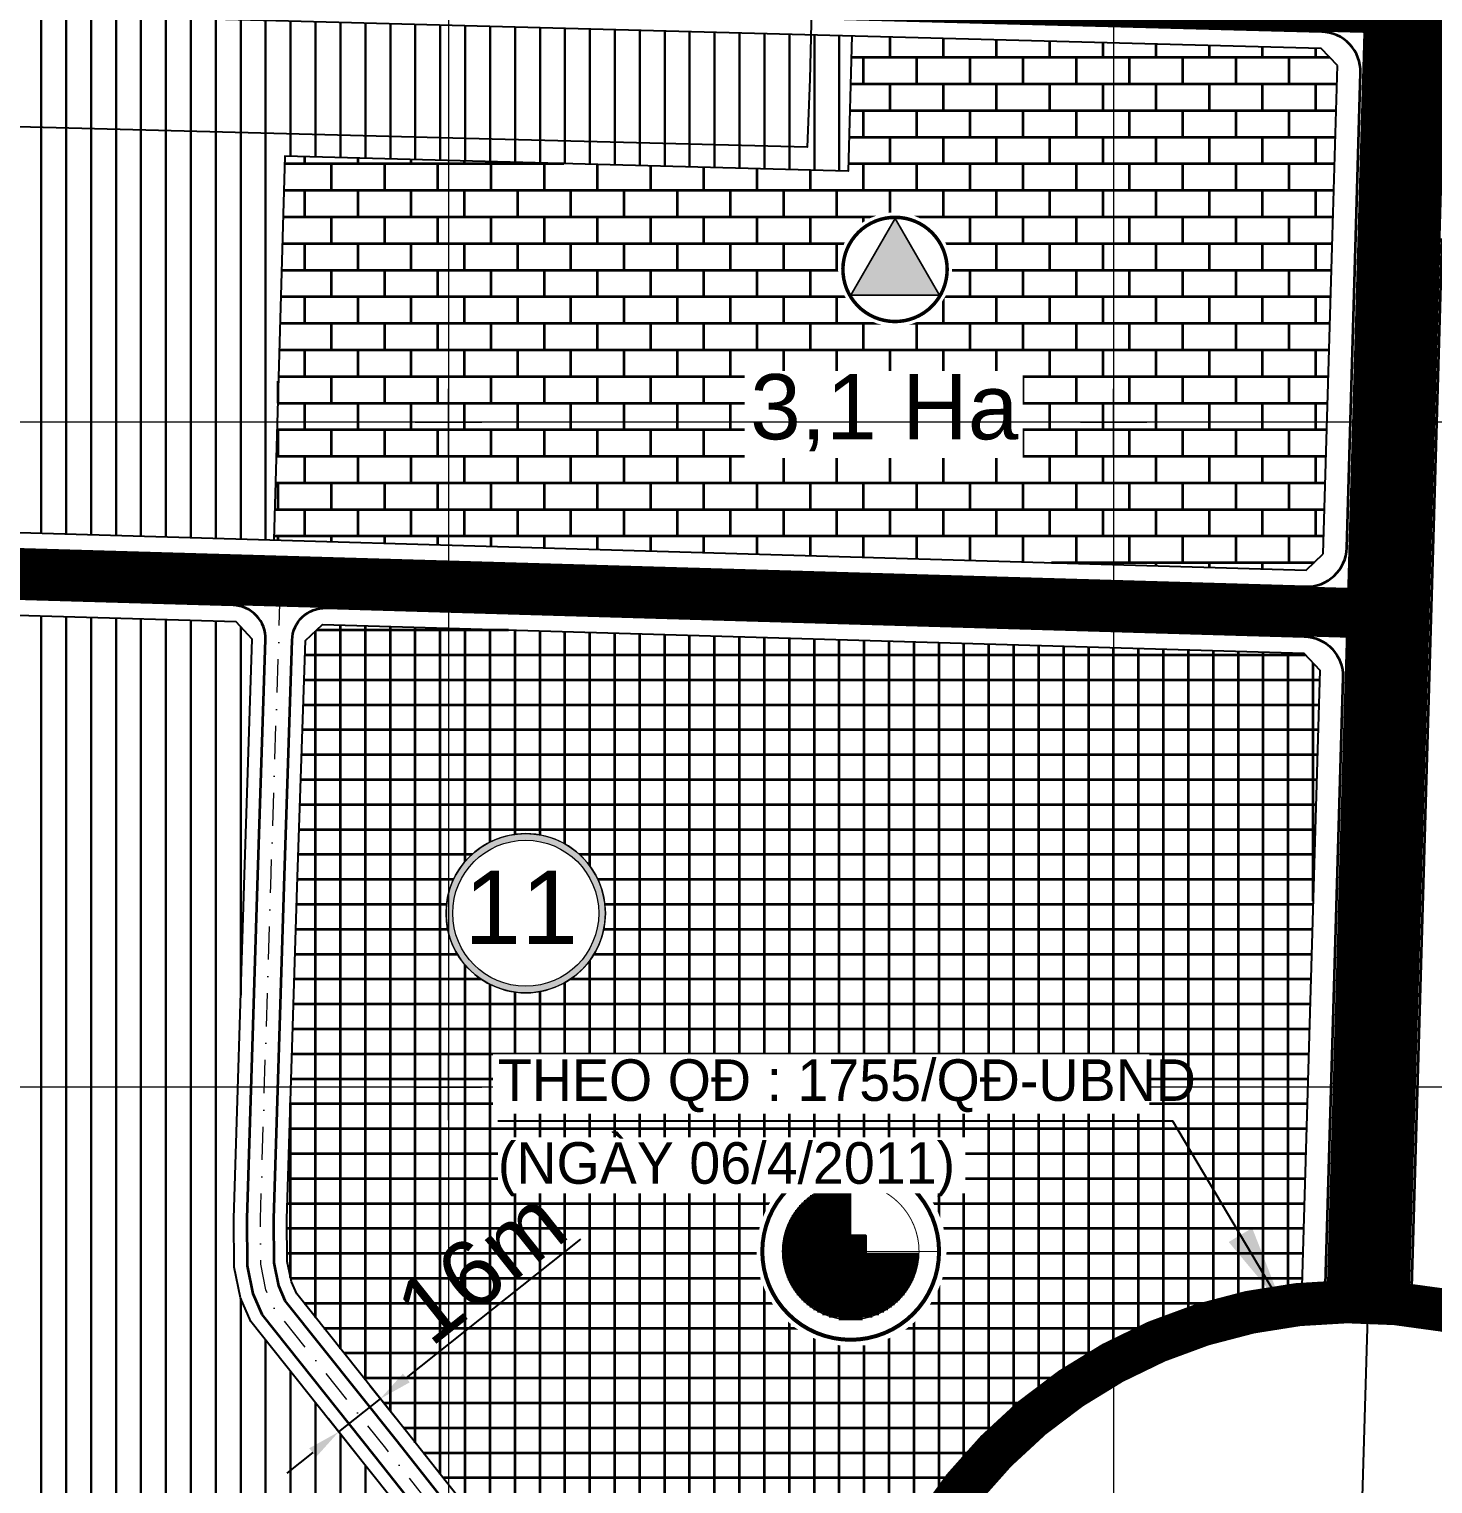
# Model space of a CAD drawing. Header units: millimetres. Extents: x 546597 to 607848, y 1180644 to 1193180.
# Drawn here: x 598473.9 to 598896, y 1185680.6 to 1186118.2 of the extents above; entities that cross this region are included whole.
import ezdxf
from ezdxf.enums import TextEntityAlignment as Align

# ---------------------------------------------------------------- set-up
doc = ezdxf.new("R2010")
doc.units = ezdxf.units.MM
doc.header["$MEASUREMENT"] = 0
doc.linetypes.add('ACAD_ISO02W100', pattern=[15, 12, -3])
doc.linetypes.add('DASHDOT', pattern=[1, 0.5, -0.25, 0, -0.25])
doc.layers.get('0').update_dxf_attribs({"linetype": 'CONTINUOUS', "lineweight": 20})
doc.layers.get('DEFPOINTS').update_dxf_attribs({"linetype": 'CONTINUOUS', "lineweight": 20})
for name, color, linetype, lineweight in [('A-DUONG', 1, 'CONTINUOUS', 35), ('A-LE', 4, 'CONTINUOUS', 25), ('A-TIM', 6, 'DASHDOT', 13), ('DIM GIAO THONG', 3, 'CONTINUOUS', 15), ('duong MOI - 20m', 251, 'ACAD_ISO02W100', 5), ('GHICHU', 7, 'CONTINUOUS', 20), ('hatch CTCC', 20, 'CONTINUOUS', 35), ('hatch Dan cu XDM', 50, 'CONTINUOUS', 30), ('hatch GDUC', 130, 'CONTINUOUS', 35), ('TEXT -GT', 2, 'CONTINUOUS', 35), ('toa do', 2, 'CONTINUOUS', 13)]:
    doc.layers.add(name, color=color, linetype=linetype, lineweight=lineweight)
doc.layers.add('duong HH', color=251, linetype='CONTINUOUS')
doc.layers.add('hatch CX cach ly', color=70, linetype='CONTINUOUS')
doc.layers.add('hide - Ranh Du an', color=70, linetype='CONTINUOUS', plot=False)
doc.layers.add('hide - RANHKHU', color=6, linetype='CONTINUOUS', plot=False)
doc.styles.add('VHEL-B', font='VHELVEB.TTF')
doc.styles.add('VNI-Franko', font='VFRANKO.TTF')
doc.styles.add('VNI-Helve Bold', font='VHELVEB.TTF')
doc.dimstyles.new('S1', dxfattribs={"dimtxt": 20, "dimasz": 10, "dimexe": 5, "dimexo": 0.625, "dimgap": 2, "dimtad": 1, "dimdec": 0, "dimtxsty": 'VHEL-B', "dimcen": 2.5, "dimclrd": 256, "dimclre": 256, "dimadec": 0, "dimazin": 0, "dimtfac": 1, "dimtdec": 0, "dimtmove": 0, "dimatfit": 3, "dimfxl": 1, "dimarcsym": 0})
pattern_1 = [(90, (0, 0), (-7.5, 1.332267629550188e-15), [])]

# ---------------------------------------------------------------- blocks, each defined once
blk = doc.blocks.new('A$C7A260186')
blk.add_wipeout([(1.3034668186392526, 11.0653145301114), (2.84924582230958, 10.721533434445007), (4.039731693116541, 10.288659785474039), (5.340537105032333, 9.622850642538165), (6.677841330273517, 8.679631838324369), (7.716624192513921, 7.704462351157151), (8.760583467256668, 6.402790433991836), (9.773312493075892, 4.567780414288563), (10.473688121777256, 2.310315401556281), (10.658734605376079, 0.8459029939496645), (10.628974886413772, -0.8257260042562926), (10.326581199487071, -2.548425191997147), (9.265786435186623, -5.1804689796174515), (8.297939375473682, -6.620295056568242), (6.665324323338688, -8.280056423389441), (4.976632301085261, -9.421619607751964), (3.280681741223782, -10.172671178014703), (1.7077937973606017, -10.58798660411394), (-0.22985465947210074, -10.773062502732499), (-2.2813684381882355, -10.593150859055829), (-4.330661161060335, -10.006890241489046), (-6.044250408575509, -9.151015165876082), (-7.30557860984727, -8.248112175292917), (-8.5446604210112, -7.044864991398956), (-9.558803224252094, -5.695076168549178), (-10.468359672719211, -3.935283997952798), (-10.944394904921406, -2.484773378972516), (-11.19820022931142, -1.1244593264373535), (-11.27340796747012, 0.5549138143964853), (-11.114444981994238, 2.098529596269838), (-10.556634236729728, 4.121377033485107), (-9.990107945006033, 5.3661368224284445), (-9.147662620011872, 6.705225249471077), (-8.352066239092885, 7.668038905130803), (-7.5036763587234665, 8.489827324703661), (-6.119432096972445, 9.514311409967458), (-5.110888255194744, 10.07327290174834), (-3.8558310937889564, 10.591603746666195), (-2.667999963458806, 10.924897003213317), (-1.4085131603360603, 11.127127341426537), (-0.0363165578738443, 11.179973234841604), (0.5070055177646504, 11.153400938888666)])
blk.add_wipeout([(-0.3007628680857124, 12.183158722225926), (-1.052881845941556, 12.159522431131336), (-1.8020325538027464, 12.088706839490442), (-2.5452584360768924, 11.970991424092063), (-3.279626319757881, 11.80684075390036), (-4.002237990308458, 11.596902656617203), (-4.7102416295952025, 11.342005662001611), (-5.400843070709016, 11.04315573203985), (-6.071316825268241, 10.701532290874638), (-6.719016839674168, 10.318483570154058), (-7.341386937874631, 9.895521288181044), (-7.935970909427397, 9.434314683848243), (-8.500422203035214, 8.936683928919592), (-9.032513187315999, 8.404592944638352), (-9.530143942244194, 7.840141651029626), (-9.99135054657745, 7.245557679477315), (-10.414312828549555, 6.623187581278216), (-10.797361549271045, 5.975487566871379), (-11.138984990437166, 5.305013812312609), (-11.437834920398473, 4.614412371198341), (-11.69273191501361, 3.9064087319129612), (-11.902670012298586, 3.183797061362384), (-12.06682068248847, 2.449429177680031), (-12.184536097888667, 1.7062032954045208), (-12.255351689527743, 0.9570525875451494), (-12.278987980622333, 0.2049336096897605), (-12.255351689527743, -0.5471853681656285), (-12.184536097888667, -1.2963360760259093), (-12.06682068248847, -2.03956195830051), (-11.902670012298586, -2.773929841982863), (-11.69273191501361, -3.4965415125334403), (-11.437834920398473, -4.20454515181882), (-11.138984990436256, -4.895146592933088), (-10.797361549271045, -5.565620347492768), (-10.414312828549555, -6.213320361898695), (-9.99135054657745, -6.835690460098704), (-9.530143942244194, -7.430274431651014), (-9.032513187315999, -7.9947257252588315), (-8.500422203035214, -8.526816709540071), (-7.935970909427397, -9.024447464468722), (-7.341386937874631, -9.485654068801523), (-6.719016839674168, -9.908616350774537), (-6.071316825268241, -10.291665071495117), (-5.400843070709016, -10.633288512660329), (-4.7102416295952025, -10.93213844262209), (-4.002237990308458, -11.187035437237682), (-3.279626319757881, -11.396973534521749), (-2.5452584360768924, -11.561124204712542), (-1.8020325538027464, -11.67883962011183), (-1.052881845941556, -11.749655211751815), (-0.3007628680857124, -11.773291502846405), (0.45135610976876706, -11.749655211751815), (1.2005068176295026, -11.67883962011183), (1.9437326999041034, -11.561124204712542), (2.678100583585092, -11.396973534521749), (3.4007122541352146, -11.187035437237682), (4.108715893422868, -10.93213844262209), (4.799317334536681, -10.633288512660329), (5.469791089094997, -10.291665071495117), (6.117491103501379, -9.908616350774537), (6.739861201702297, -9.485654068801523), (7.334445173254153, -9.024447464468722), (7.89889646686197, -8.526816709540071), (8.430987451143665, -7.9947257252588315), (8.92861820607186, -7.430274431651014), (9.389824810404207, -6.835690460098704), (9.81278709237722, -6.213320361898695), (10.19583581309871, -5.565620347492768), (10.537459254263467, -4.895146592933088), (10.836309184225229, -4.20454515181882), (11.091206178840821, -3.4965415125334403), (11.301144276123523, -2.773929841982863), (11.46529494631568, -2.03956195830051), (11.583010361714969, -1.2963360760259093), (11.653825953355863, -0.5471853681656285), (11.677462244449998, 0.2049336096897605), (11.653825953355863, 0.9570525875451494), (11.583010361714969, 1.7062032954045208), (11.46529494631568, 2.449429177680031), (11.301144276123523, 3.1837970613614743), (11.091206178840821, 3.9064087319111422), (10.836309184226138, 4.614412371198341), (10.537459254263922, 5.305013812311699), (10.19583581309871, 5.975487566871379), (9.81278709237813, 6.623187581278216), (9.389824810404207, 7.245557679477315), (8.92861820607186, 7.840141651029626), (8.43098745114412, 8.404592944638352), (7.89889646686288, 8.936683928919592), (7.334445173254153, 9.434314683848243), (6.739861201702297, 9.895521288181044), (6.117491103501379, 10.318483570153148), (5.469791089094997, 10.701532290873729), (4.799317334536681, 11.04315573203985), (4.108715893422868, 11.342005662001611), (3.4007122541352146, 11.596902656617203), (2.678100583585092, 11.80684075390036), (1.9437326999041034, 11.970991424092063), (1.2005068176295026, 12.088706839490442), (0.45135610976876706, 12.159522431131336)])
h = blk.add_hatch(color=256)
edge = h.paths.add_edge_path()
edge.add_arc((-0.3007628680788912, 0.2049336098134518), 11.97822511253617, 0, 360)
edge = h.paths.add_edge_path(flags=16)
edge.add_arc((-0.3007628680788912, 0.2049336098134518), 10.97822511253617, 0, 360)
blk.add_lwpolyline([(-0.3007628680788912, 12.18315872224048), (-1.052881845913362, 12.1595224312041), (-1.802032553765457, 12.08870683959685), (-2.545258436060976, 11.97099142416846), (-3.279626319708768, 11.80684075399768), (-4.00223799032392, 11.59690265671816), (-4.710241629567463, 11.34200566203799), (-5.400843070703559, 11.04315573209897), (-6.071316825284157, 10.70153229101561), (-6.719016839633696, 10.31848357024137), (-7.341386937827338, 9.895521288271993), (-7.935970909427851, 9.434314683894627), (-8.500422203040216, 8.93668392894324), (-9.032513187325094, 8.404592944658361), (-9.530143942218274, 7.840141651104204), (-9.991350546537433, 7.245557679561898), (-10.41431282850681, 6.623187581310049), (-10.79736154928105, 5.975487566902302), (-11.13898499042261, 5.305013812379912), (-11.43783492036164, 4.614412371302024), (-11.6927319149836, 3.90640873205848), (-11.90267001226312, 3.183797061443329), (-12.06682068249211, 2.449429177679121), (-12.18453609786229, 1.706203295500018), (-12.25535168952774, 0.9570525876479223), (-12.27898798062233, 0.2049336098134518), (-12.25535168952774, -0.5471853681374341), (-12.18453609786229, -1.296336075989529), (-12.06682068249211, -2.039561958285049), (-11.90267001226312, -2.773929841932841), (-11.6927319149836, -3.496541512431577), (-11.43783492036164, -4.20454515167512), (-11.13898499042261, -4.895146592869423), (-10.79736154928105, -5.565620347391814), (-10.41431282850681, -6.21332036179956), (-9.991350546537433, -6.835690459934995), (-9.530143942218274, -7.430274431593716), (-9.032513187325094, -7.994725725147873), (-8.500422203040216, -8.526816709432751), (-7.935970909427851, -9.024447464384139), (-7.341386937827338, -9.485654068761505), (-6.719016839633696, -9.908616350730881), (-6.071316825284157, -10.29166507138871), (-5.400843070703559, -10.63328851258848), (-4.710241629567463, -10.9321384425275), (-4.00223799032392, -11.18703543720767), (-3.279626319708768, -11.39697353448719), (-2.545258436060976, -11.56112420465797), (-1.802032553765457, -11.67883961996995), (-1.052881845913362, -11.74965521157719), (-0.3007628680788912, -11.7732915028464), (0.4513561097555794, -11.74965521157719), (1.200506817665882, -11.67883961996995), (1.943732699903194, -11.56112420465797), (2.678100583609194, -11.39697353448719), (3.400712254166137, -11.18703543720767), (4.108715893409681, -10.9321384425275), (4.799317334545776, -10.63328851258848), (5.469791089126375, -10.29166507138871), (6.117491103534121, -9.908616350730881), (6.739861201727763, -9.485654068761505), (7.334445173270069, -9.024447464384139), (7.898896466882434, -8.526816709432751), (8.430987451167312, -7.994725725147873), (8.9286182061187, -7.430274431593716), (9.389824810437858, -6.835690459934995), (9.812787092407234, -6.21332036179956), (10.19583581312327, -5.565620347391814), (10.53745925426483, -4.895146592869423), (10.83630918426206, -4.20454515167512), (11.09120617882581, -3.496541512431577), (11.30114427616354, -2.773929841932841), (11.46529494633432, -2.039561958285049), (11.58301036170451, -1.296336075989529), (11.65382595336996, -0.5471853681374341), (11.67746224446455, 0.2049336098134518), (11.65382595336996, 0.9570525876479223), (11.58301036170451, 1.706203295500018), (11.46529494633432, 2.449429177679121), (11.30114427616354, 3.183797061443329), (11.09120617882581, 3.90640873205848), (10.83630918426206, 4.614412371302024), (10.53745925426483, 5.305013812379912), (10.19583581312327, 5.975487566902302), (9.812787092407234, 6.623187581310049), (9.389824810437858, 7.245557679561898), (8.9286182061187, 7.840141651104204), (8.430987451167312, 8.404592944658361), (7.898896466882434, 8.93668392894324), (7.334445173270069, 9.434314683894627), (6.739861201727763, 9.895521288271993), (6.117491103534121, 10.31848357024137), (5.469791089126375, 10.70153229101561), (4.799317334545776, 11.04315573209897), (4.108715893409681, 11.34200566203799), (3.400712254166137, 11.59690265671816), (2.678100583609194, 11.80684075399768), (1.943732699903194, 11.97099142416846), (1.200506817665882, 12.08870683959685), (0.4513561097555794, 12.1595224312041)], close=True)
for radius in [11.97822511253617, 10.97822511253617]:
    blk.add_circle((-0.3007628680788912, 0.2049336098134518), radius)
at = {"style": 'VHEL-B'}
blk.add_attdef('A', (-5.464366678206716, -4.396282078232616), '', height=11, dxfattribs=at)
blk = doc.blocks.new('*D105')
at = {"layer": 'DEFPOINTS', "color": 0, "transparency": 16777216}
for p in [(598579.4931710216, 1185706.241019637), (598587.3588789935, 1185696.371548496), (598574.8465275022, 1185686.39953465)]:
    blk.add_point(p, dxfattribs=at)
at = {"layer": 'DIM GIAO THONG', "lineweight": -2, "transparency": 16777216}
for p, q in [((598587.3133907039, 1185712.473528291), (598639.7371809192, 1185754.253905246)), ((598586.9693472027, 1185696.860312226), (598576.3769166946, 1185710.151129478)), ((598566.9808195301, 1185696.269005791), (598579.4931710216, 1185706.241019637)), ((598574.4569957113, 1185686.88829838), (598563.8645652032, 1185700.179115632)), ((598559.160599848, 1185690.036497137), (598551.3403801657, 1185683.803988483))]:
    blk.add_line(p, q, dxfattribs=at)
at = {"layer": 'DIM GIAO THONG', "transparency": 16777216}
for points in [[(598586.2746392615, 1185713.776898238), (598588.3521421461, 1185711.170158344), (598579.4931710216, 1185706.241019637)], [(598558.1218484057, 1185691.339867084), (598560.1993512902, 1185688.73312719), (598566.9808195301, 1185696.269005791)]]:
    blk.add_solid(points, dxfattribs=at)
at = {"layer": 'DIM GIAO THONG', "color": 0, "transparency": 16777216, "insert": (598609.7827777844, 1185746.082068131), "char_height": 20, "attachment_point": 5, "rotation": 38.55392047208819, "style": 'VHEL-B'}
blk.add_mtext('16m', dxfattribs=at)
blk = doc.blocks.new('A$C436B630D')
at = {"color": 7}
blk.add_wipeout([(28.12624671570711, 0.0002862571272999048), (32.603126502994485, 0.2808978480146038), (36.98099114703979, 1.2583929391440165), (41.152043091007386, 2.9087023572511725), (45.01357719310806, 5.191190007399655), (48.47050966805159, 8.04965346850014), (51.43771936540401, 11.413707883444886), (53.842143734811145, 15.200519067879782), (55.624577868472045, 19.31684316274027), (56.741132322456224, 23.661322607513114), (57.16431382047455, 28.126981899768452), (56.883702229587016, 32.603861687055826), (55.90620713845783, 36.98172633110113), (54.255897720350674, 41.15277827506867), (51.97341007020225, 45.01431237716946), (49.114946609101764, 48.47124485211293), (45.75089219415696, 51.43845454946535), (41.964081009722065, 53.84287891887243), (37.84775691486169, 55.62531305253344), (33.50327747008879, 56.741867506517565), (29.037618177833508, 57.16504900453589), (24.56073839054602, 56.88443741364841), (20.182873746500718, 55.90694232251917), (16.01182180253278, 54.256632904411845), (12.150287700432273, 51.974145254263874), (8.693355225489086, 49.115681793163276), (5.726145528136385, 45.751627378218245), (3.3217211587293605, 41.96481619378335), (1.5392870250682904, 37.84849209892292), (0.42273257108428197, 33.50401265414996), (-0.00044892693404108286, 29.038353361894565), (0.2801626639534902, 24.56147357460702), (1.2576577550826755, 20.18360893056189), (2.907967173190002, 16.012556986594177), (5.190454823338598, 12.151022884493216), (8.048918284438798, 8.69409040955037), (11.412972699383658, 5.726880712197669), (15.199783883819123, 3.3224563427905878), (19.316107978679213, 1.5400222091296314), (23.660587423452284, 0.4234677551455093)], dxfattribs=at)
h = blk.add_hatch()
h.set_pattern_fill('ANSI31', color=1, scale=6.01588887238056, angle=315, style=0)
h.set_pattern_definition([(0, (-506.0352714309702, -117.9717019856907), (2.08718073115724e-16, 0.75198610904757), [])])
h.paths.add_polyline_path([(23.81778976053465, 33.25392591045238), (28.33728200255428, 33.25392591045238), (28.33728200255428, 49.08174863364547, 0.4142135623697787), (7.773637937265448, 28.51810456812382, 1), (48.90092606830876, 28.51810456812382), (32.87051195849199, 28.51810456812382), (32.87051195849199, 24.01474356022663), (23.81778976053465, 24.0147435606923)])
at = {"color": 1, "const_width": 1.203177774476112}
blk.add_lwpolyline([(1.75774906470906, 28.51810456812382, 1), (54.91681494063232, 28.51810456812382, 1)], format="xyb", close=True, dxfattribs=at)
at = {"color": 1}
for points, const_width in [([(28.33728200255428, 55.09763750527054), (28.33728200255428, 28.51810456812382)], 0.300794443619028), ([(28.34415085951332, 33.25392591068521), (28.34415085951332, 23.92268613539636)], 9.02383330857084), ([(28.33728200255428, 28.51810456812382), (54.91681494063232, 28.51810456812382)], 0.300794443619028)]:
    blk.add_lwpolyline(points, dxfattribs=dict(at, const_width=const_width))
at = {"color": 1, "const_width": 0.300794443619028}
blk.add_lwpolyline([(7.773637937265448, 28.51810456812382, 1), (48.90092606830876, 28.51810456812382, 1), (7.773637937265448, 28.51810456812382, 1)], format="xyb", dxfattribs=at)
at = {"color": 1}
blk.add_lwpolyline([(23.81778976053465, 33.25392591068521), (23.81778976053465, 24.01474356045946), (32.87051195849199, 24.01474356045946), (32.87051195849199, 33.25392591068521)], close=True, dxfattribs=at)
blk = doc.blocks.new('A$C49364FDD')
at = {"color": 7}
blk.add_wipeout([(28.12710110987291, -2.0330073311924934e-05), (32.603980897160284, 0.280591260813992), (36.98184554120559, 1.2580863519434047), (41.152897485173185, 2.9083957700505607), (45.01443158727386, 5.190883420199043), (48.47136406221739, 8.049346881299527), (51.438573759569806, 11.413401296244274), (53.842998128976944, 15.20021248067917), (55.625432262637844, 19.316536575539658), (56.74198671662202, 23.661016020312502), (57.165168214640346, 28.12667531256784), (56.884556623752815, 32.603555099855214), (55.90706153262363, 36.98141974390052), (54.25675211451647, 41.15247168786806), (51.97426446436805, 45.01400578996885), (49.11580100326756, 48.47093826491232), (45.75174658832276, 51.438147962264736), (41.964935403887864, 53.84257233167182), (37.84861130902749, 55.62500646533283), (33.50413186425459, 56.74156091931695), (29.038472571999307, 57.164742417335276), (24.56159278471182, 56.8841308264478), (20.183728140666517, 55.90663573531856), (16.01267619669858, 54.25632631721123), (12.151142094598072, 51.97383866706326), (8.694209619654885, 49.115375205962664), (5.726999922302184, 45.75132079101763), (3.3225755528951595, 41.96450960658274), (1.5401414192340894, 37.848185511722306), (0.423586965250081, 33.50370606694935), (0.00040546723175793886, 29.038046774693953), (0.28101705811928923, 24.56116698740641), (1.2585121492484745, 20.183302343361277), (2.908821567355801, 16.012250399393565), (5.191309217504397, 12.150716297292604), (8.049772678604597, 8.693783822349758), (11.413827093549457, 5.726574124997057), (15.200638277984922, 3.322149755589976), (19.316962372845012, 1.5397156219290196), (23.661441817618083, 0.42316116794489744)], dxfattribs=at)
blk.add_hatch(color=7).paths.add_polyline_path([(28.62659872940276, 54.13824135297909), (6.447304903180338, 15.72257756860927), (50.80589255748782, 15.72257756860927)])
at = {"color": 7, "const_width": 1.764533533179575}
blk.add_lwpolyline([(43.13856035622302, 6.889146956382319, 162.2123462283649), (42.59926221950445, 6.536851341603324, 0.006164758868552308)], format="xyb", close=True, dxfattribs=at)
at = {"color": 7, "const_width": 0.8822667665897875}
blk.add_lwpolyline([(6.447304903180338, 15.72257757070474), (50.80589255748782, 15.72257757070474), (28.62659872940276, 54.13824135321192)], close=True, dxfattribs=at)
blk = doc.blocks.new('CROSS')
for p, q in [((0, -5), (0, 5)), ((-5, 0), (5, 0))]:
    blk.add_line(p, q)

msp = doc.modelspace()

# ---------------------------------------------------------------- hatches: boundary and pattern name
at = {"layer": 'hatch CTCC'}
h = msp.add_hatch(dxfattribs=at)
h.set_pattern_fill('M-TT-TIEUKHU', color=256, scale=7.5, style=0)
h.set_pattern_definition([(0, (0, 0), (0, 7.5), []), (90, (0, 0), (-7.5, 4.592425496802575e-16), [])])
h.paths.add_polyline_path([(598862.028907888, 1185925.395040353), (598857.1766320078, 1185930.53852349), (598562.1063943325, 1185939.134828647), (598556.9451700054, 1185934.283101141), (598554.5254352896, 1185860.254333222), (598551.4187402464, 1185760.295595392), (598551.5227214906, 1185747.511902439), (598552.7610235001, 1185741.410911903), (598554.3411060275, 1185737.80049025), (598587.3839827451, 1185696.340049645), (598710.5604788086, 1185540.178017651), (598717.5630724272, 1185539.373589906), (598728.0367324341, 1185547.743052428, -0.4599126496577974), (598856.4290455779, 1185733.178422494)])
at = {"layer": 'hatch Dan cu XDM'}
h = msp.add_hatch(dxfattribs=at)
h.set_pattern_fill('ANSI31', color=256, scale=60, angle=45, style=0)
h.set_pattern_definition(pattern_1)
h.paths.add_polyline_path([(598550.782476979, 1186079.979256008), (598720.1846710249, 1186075.49451534), (598721.262452911, 1186116.205590945), (598301.8156772967, 1186127.384298301), (598296.6353677086, 1186122.520822946), (598291.333744503, 1185977.035865269), (598296.1495396696, 1185971.893578211), (598547.4203454824, 1185964.573285453)])
h = msp.add_hatch(dxfattribs=at)
h.set_pattern_fill('ANSI31', color=256, scale=60, angle=45, style=0)
h.set_pattern_definition(pattern_1)
h.paths.add_polyline_path([(598574.846527502, 1185686.399534656), (598540.5232103566, 1185729.466603659), (598537.4198260705, 1185736.557705315), (598535.535789971, 1185745.840163325), (598535.4167182432, 1185760.479115065), (598538.5335561872, 1185860.764203388), (598540.9518548037, 1185934.74903569), (598536.1173201132, 1185939.891970454), (598314.2985031133, 1185946.354236033), (598312.3492110878, 1185942.536745623), (598358.2095349336, 1185882.919372968), (598372.8344445848, 1185857.306505566), (598369.3995663401, 1185746.917530941), (598364.3561796892, 1185611.979423174), (598362.1674798346, 1185509.181177332), (598361.8305113784, 1185496.634457663), (598365.6154838676, 1185494.741062096), (598583.5028082485, 1185667.35164122), (598584.3254896366, 1185674.382193392)])
at = {"layer": 'hatch GDUC'}
h = msp.add_hatch(dxfattribs=at)
h.set_pattern_fill('21_TRUONG-HOC', color=256, style=0)
h.set_pattern_definition([(0, (592964.8064208142, 1181941.75230661), (0, 8), []), (90, (592964.8064208142, 1181941.75230661), (-7.999999999999999, 8), [8, -8])])
h.paths.add_polyline_path([(598865.8388315123, 1186056.171583207), (598867.3046115019, 1186107.311645179), (598862.4496377719, 1186112.442800732), (598721.2624529111, 1186116.205590945), (598720.1846710249, 1186075.49451534), (598550.7824769788, 1186079.979256008), (598547.4203454826, 1185964.573285454), (598857.9046501527, 1185955.527921034), (598863.0481332901, 1185960.380196913)])

# ---------------------------------------------------------------- linework, layer by layer
at = {"layer": 'A-DUONG'}
for p, q in [((598872.835957983, 1186055.971031085), (598874.2441491048, 1186105.101856812)), ((598870.1034060539, 1185962.175503636), (598872.8358628245, 1186055.967738126)), ((598894.1837868737, 1185895.905493431), (598898.8249733162, 1186055.215303413))]:
    msp.add_line(p, q, dxfattribs=at)
for points in [[(598862.5687745339, 1186117.441401041), (598299.2010687253, 1186132.455755812, 0.4113519137467611), (598288.9412857187, 1186122.823474005), (598283.6394683302, 1185977.333187643, 0.4163533260379077), (598293.3416279309, 1185966.973259941), (598857.7590465237, 1185950.530041525)], [(598732.7480770105, 1185532.971751391), (598727.4556633778, 1185528.674666417, -0.4183543678820212), (598713.3008891474, 1185530.244904116), (598584.2496189305, 1185693.854920902), (598550.8866321098, 1185735.717018603), (598548.9257241426, 1185740.197610257), (598547.5259886106, 1185747.093967661), (598547.4182347456, 1185760.341475309), (598550.5274655158, 1185860.38180078), (598552.9479999115, 1185934.435033841, -0.4131741925125573), (598563.2338694391, 1185944.104103222), (598857.3222356371, 1185935.536402999, -0.4142135623702012), (598868.9676977487, 1185923.192043469), (598863.4482786554, 1185733.736658332)]]:
    msp.add_lwpolyline(points, format="xyb", dxfattribs=at)
msp.add_lwpolyline([(598535.245567832, 1185944.919488683), (598316.4961871569, 1185951.292332131, 0.6324046882880163), (598308.2787918219, 1185935.199398147), (598351.7845483695, 1185878.642909157), (598365.0706103344, 1185855.374789795), (598361.7040398784, 1185747.181068165), (598356.6592413828, 1185612.205185847), (598354.469680382, 1185509.366493932), (598353.9383872416, 1185489.58426808, 0.6366086505926023), (598362.0413871058, 1185485.530821438), (598585.8320250831, 1185662.818012153, 0.4135958765358003), (598587.4739208326, 1185676.849487639), (598577.9808913115, 1185688.8846634), (598543.9776842743, 1185731.550075307), (598541.2551254277, 1185737.771006962), (598539.5325228508, 1185746.258098104), (598539.417223744, 1185760.433235148), (598542.5315259648, 1185860.636735897), (598544.9490228434, 1185934.597040029, 0.4152536966790246)], format="xyb", close=True, dxfattribs=at)
at = {"layer": 'A-DUONG', "flags": 128}
msp.add_lwpolyline([(598889.4350931307, 1185732.905411995), (598894.1837868737, 1185895.905493431)], dxfattribs=at)
at = {"layer": 'A-DUONG'}
for centre, radius, start, end in [((598862.2490751551, 1186105.44566045), 11.99999999993902, 358.358233888275, 88.47336727714963), ((598865.838831513, 1186056.171583225), 6.999999999939761, 358.3312692592011, 358.3582337406639), ((598865.8388315066, 1186056.171583002), 8.4999999999057, 358.3312707923193, 358.358235273734), ((598858.1084952329, 1185962.524952346), 12.00000000000843, 268.3312694076694, 358.3312694085271)]:
    msp.add_arc(centre, radius, start, end, dxfattribs=at)
at = {"layer": 'A-LE'}
for p, q in [((598867.3046115019, 1186107.311645179), (598862.449637772, 1186112.442800732)), ((598865.8388315123, 1186056.171583207), (598867.3046115019, 1186107.311645179)), ((598863.0481332901, 1185960.380196913), (598865.8388315123, 1186056.171583207)), ((598857.9046501525, 1185955.527921034), (598863.0481332901, 1185960.380196913))]:
    msp.add_line(p, q, dxfattribs=at)
at = {"layer": 'A-LE', "flags": 128}
for points in [[(598862.449637772, 1186112.442800732), (598301.8156772967, 1186127.384298301), (598296.6353677086, 1186122.520822946), (598291.333744503, 1185977.035865269), (598296.1495396694, 1185971.893578211), (598857.9046501525, 1185955.527921034)], [(598721.2624529111, 1186116.205590945), (598720.1846710248, 1186075.49451534), (598550.782476979, 1186079.979256008), (598547.4203454825, 1185964.573285454)]]:
    msp.add_lwpolyline(points, dxfattribs=at)
at = {"layer": 'A-LE'}
msp.add_lwpolyline([(598536.1173201131, 1185939.891970454), (598314.2985031134, 1185946.354236033), (598312.3492110878, 1185942.536745623), (598358.209534934, 1185882.919372969), (598372.8344445848, 1185857.306505566), (598369.3995663399, 1185746.917530937), (598364.3561796892, 1185611.97942317), (598362.1674798348, 1185509.181177334), (598361.8305113784, 1185496.634457663), (598365.6154838675, 1185494.741062096), (598583.5028082484, 1185667.35164122), (598584.3254896366, 1185674.382193392), (598574.846527502, 1185686.39953465), (598540.5232103566, 1185729.466603659), (598537.4198260702, 1185736.557705315), (598535.535789971, 1185745.840163325), (598535.4167182432, 1185760.479115067), (598538.5335561894, 1185860.764203456), (598540.9518548037, 1185934.74903569)], close=True, dxfattribs=at)
msp.add_lwpolyline([(598729.8101790005, 1185541.535335277), (598721.3046469348, 1185534.629413431), (598714.3264717686, 1185535.403526315), (598587.38398274, 1185696.340049653), (598554.3411060275, 1185737.800490251), (598552.7610235, 1185741.410911904), (598551.5227214905, 1185747.511902439), (598551.4187402464, 1185760.29559539), (598554.5254352912, 1185860.254333221), (598556.9451700056, 1185934.283101141), (598562.1063943323, 1185939.134828647), (598857.1766320082, 1185930.53852349), (598862.028907888, 1185925.395040353), (598856.4290455779, 1185733.178422494)], dxfattribs=at)
at = {"layer": 'A-TIM', "ltscale": 20, "flags": 128}
for points in [[(598846.3799662361, 1188136.223720712, 0.1208166929522824), (598863.521090437, 1188055.426405433), (598931.9850354696, 1187896.279910755, -0.108767047248616), (598936.0364560687, 1187875.166029386), (598902.0546577044, 1186621.644113596), (598885.8304865947, 1186055.593872885), (598871.3260069919, 1185557.724129186), (598869.977863306, 1185477.115856336), (598856.6135996426, 1185058.058453764, 0.05598219944657905), (598864.4330594352, 1184824.005843112, 0.05598219944657905)], [(597438.7378372537, 1186627.583317284), (598112.8674304402, 1185988.785799688, 0.1592737755970621), (598148.366382866, 1185963.660900343), (598882.5300384786, 1185942.305204056)]]:
    msp.add_lwpolyline(points, format="xyb", dxfattribs=at)
msp.add_lwpolyline([(598706.4396735961, 1185532.484643822), (598581.115255121, 1185691.369792151), (598547.432158192, 1185733.633546955), (598545.0904247852, 1185738.98430861), (598543.5292557307, 1185746.676032882), (598543.4177292448, 1185760.387355228), (598546.5294957403, 1185860.509268338), (598549.5202218395, 1185952.006806071)], dxfattribs=at)
at = {"layer": 'duong HH', "ltscale": 2, "const_width": 25, "flags": 128}
msp.add_lwpolyline([(598911.7782385538, 1186980.327946745), (598902.0546577044, 1186621.644113596), (598885.8304865947, 1186055.593872885), (598876.4933126111, 1185735.093134813)], dxfattribs=at)
at = {"layer": 'duong MOI - 20m', "ltscale": 2, "const_width": 9.999999999862759, "flags": 128}
msp.add_lwpolyline([(598281.7863681111, 1186137.921651684), (599198.1452537152, 1186113.499702559)], dxfattribs=at)
at = {"layer": 'duong MOI - 20m', "ltscale": 3, "const_width": 15, "flags": 128}
msp.add_lwpolyline([(598279.5858036533, 1185959.870827385), (598882.5300384786, 1185942.305204056)], dxfattribs=at)
at = {"layer": 'hatch CX cach ly', "const_width": 4}
msp.add_lwpolyline([(598898.3446584007, 1186492.204773704), (598885.8305000778, 1186055.594343311), (598876.4929265188, 1185735.0798821)], dxfattribs=at)
at = {"layer": 'hatch CX cach ly', "color": 200, "const_width": 2.5}
msp.add_lwpolyline([(598898.3446584007, 1186492.204773704), (598885.8305000778, 1186055.594343311), (598876.4929265188, 1185735.0798821)], dxfattribs=at)
at = {"layer": 'hide - Ranh Du an', "ltscale": 100}
msp.add_lwpolyline([(598730.054900281, 1186932.842359059), (598729.9094959365, 1186920.845693717), (598726.0814264844, 1186783.627701744), (598715.479398078, 1186389.502790158), (598708.5993581649, 1186103.13557386), (598707.8334428512, 1186082.690403324), (598601.2664081205, 1186085.458192525), (598404.9025402239, 1186090.539662449), (598384.3081909354, 1186093.528492016), (598283.4952628292, 1186120.882702269), (598273.5692019579, 1186126.390695536), (598242.8273433766, 1186127.069428728)], dxfattribs=at)
at = {"layer": 'hide - RANHKHU'}
msp.add_lwpolyline([(599106.8141302313, 1185396.208021407), (599082.144130054, 1185466.622683382), (599039.4022075732, 1185528.981614609), (599025.1665792717, 1185581.860591004), (599082.1696351039, 1185695.10624412), (599103.0833096823, 1185767.759271196), (598872.1195373818, 1185585.156914738), (598892.5335300092, 1186276.787080299), (598911.5894705382, 1186980.053751756)], dxfattribs=at)
msp.add_lwpolyline([(599106.8141302313, 1185396.208021407), (599082.144130054, 1185466.622683382), (599039.4022075732, 1185528.981614609), (599025.1665792717, 1185581.860591004), (599082.1696351039, 1185695.10624412), (599103.0833096823, 1185767.759271196), (598872.1195373818, 1185585.156914738), (598892.5335300092, 1186276.787080299), (598911.5894705382, 1186980.053751756)], dxfattribs=at)
msp.add_lwpolyline([(599106.8141302313, 1185396.208021407), (599082.144130054, 1185466.622683382), (599039.4022075732, 1185528.981614609), (599025.1665792717, 1185581.860591004), (599082.1696351039, 1185695.10624412), (599103.0833096823, 1185767.759271196), (598872.1195373818, 1185585.156914738), (598892.5335300092, 1186276.787080299), (598911.5894705382, 1186980.053751756)], dxfattribs=at)
msp.add_lwpolyline([(599106.8141302313, 1185396.208021407), (599082.144130054, 1185466.622683382), (599039.4022075732, 1185528.981614609), (599025.1665792717, 1185581.860591004), (599082.1696351039, 1185695.10624412), (599103.0833096823, 1185767.759271196), (598872.1195373818, 1185585.156914738), (598892.5335300092, 1186276.787080299), (598911.5894705382, 1186980.053751756)], dxfattribs=at)
at = {"layer": 'toa do', "color": 250}
for p, q in [((598799.9917882927, 1187686.732224087), (598799.9917882927, 1183075.41353438)), ((607842.6121475091, 1185800.003951316), (595708.8156183162, 1185800.003951039))]:
    msp.add_line(p, q, dxfattribs=at)

# ---------------------------------------------------------------- block references
at = {"layer": 'toa do', "xscale": 2, "yscale": 2, "zscale": 2}
for p in [(598599.9926274602, 1186000.002920425), (598599.9926274602, 1186000.002920425), (598799.9917882927, 1186000.002920425), (598799.9917882927, 1186000.002920425), (598599.9926274602, 1185800.003955891), (598599.9926274602, 1185800.003955891), (598799.9917882927, 1185800.003955891), (598799.9917882927, 1185800.003955891)]:
    msp.add_blockref('CROSS', p, dxfattribs=at)

# ---------------------------------------------------------------- dimensions: what is measured, and where the dimension line sits
at = {"layer": 'DIM GIAO THONG'}
dim = msp.add_aligned_dim(p1=(598574.846527502, 1185686.39953465), p2=(598587.3588789935, 1185696.371548496), distance=12.620452547593558, dimstyle='S1', override={"dimpost": 'm'}, dxfattribs=at)
dim.commit()
dim.dimension.update_dxf_attribs({"geometry": '*D105', "text_midpoint": (598609.7827777844, 1185746.082068131)})

# ---------------------------------------------------------------- next in the draw order: block references
at = {"layer": 'GHICHU', "ltscale": 5}
ref = msp.add_blockref('A$C7A260186', (598623.8083882685, 1185851.866981378), dxfattribs=dict(at, xscale=2, yscale=2, zscale=2))
ref.add_attrib('A', '11', (598604.7327863546, 1185843.074417222), dxfattribs={"height": 22.00000000007734, "style": 'VHEL-B'})
at = {"layer": 'hatch CTCC'}
msp.add_blockref('A$C436B630D', (598692.588864513, 1185722.029214658), dxfattribs=at)
at = {"layer": 'hatch GDUC', "xscale": 0.6000000000058208, "yscale": 0.6000000000058208, "zscale": 0.6000000000058208}
msp.add_blockref('A$C49364FDD', (598717.11640442, 1186028.797239255), dxfattribs=at)

# ---------------------------------------------------------------- next in the draw order: wipeouts: each hides what was drawn before it
msp.add_wipeout([(598689.0177397269, 1185989.247621922), (598772.5989096432, 1185989.247621922), (598772.5989096432, 1186015.4209923956), (598689.0177397269, 1186015.4209923956)]).dxf.layer = 'GHICHU'

# ---------------------------------------------------------------- next in the draw order: linework, layer by layer
at = {"layer": 'A-LE', "color": 1, "linetype": 'ACAD_ISO02W100', "ltscale": 3, "const_width": 13, "flags": 128}
msp.add_lwpolyline([(599020.8075513883, 1185601.870631797, 691.6527602649301), (599020.9001298308, 1185601.008100442)], format="xyb", close=True, dxfattribs=at)
at = {"layer": 'toa do', "color": 250}
msp.add_line((598599.9926274602, 1187686.149467051), (598599.9926274602, 1183075.41353438), dxfattribs=at)
at = {"layer": 'toa do', "color": 252}
msp.add_line((607842.6121475091, 1186000.002916265), (595708.2435765079, 1186000.002915988), dxfattribs=at)

# ---------------------------------------------------------------- next in the draw order: texts
at = {"layer": 'GHICHU', "style": 'VNI-Helve Bold'}
msp.add_text('3,1 Ha', height=19.6, dxfattribs=at).set_placement((598731.0540071363, 1185994.840992396), align=Align.CENTER)

# ---------------------------------------------------------------- next in the draw order: leaders
at = {"layer": 'TEXT -GT', "color": 1}
msp.add_leader([(598850.8861364849, 1185733.978734341), (598817.8046856524, 1185789.774285106), (598614.8241815733, 1185789.774285106)], dimstyle='S1', override={"dimasz": 25, "dimtad": 0, "dimfxl": 0.3}, dxfattribs=at)

# ---------------------------------------------------------------- next in the draw order: wipeouts: each hides what was drawn before it
for points in [[(598613.3986197755, 1185791.943730948), (598810.7019905621, 1185791.943730948), (598810.7019905621, 1185809.8229444313), (598613.3986197755, 1185809.8229444313)], [(598614.9084512363, 1185768.056204711), (598755.4000242699, 1185768.056204711), (598755.4000242699, 1185784.8996035878), (598614.9084512363, 1185784.8996035878)]]:
    msp.add_wipeout(points).dxf.layer = 'TEXT -GT'

# ---------------------------------------------------------------- next in the draw order: texts
at = {"layer": 'TEXT -GT', "style": 'VNI-Franko'}
for s, p in [('THEO QÑ : 1755/QÑ-UBND', (598614.8241815733, 1185795.827157914)), ('(NGAØY 06/4/2011)', (598614.8241815733, 1185770.90381707))]:
    msp.add_text(s, height=12.5, dxfattribs=at).set_placement(p)

doc.saveas('drawing.dxf')
